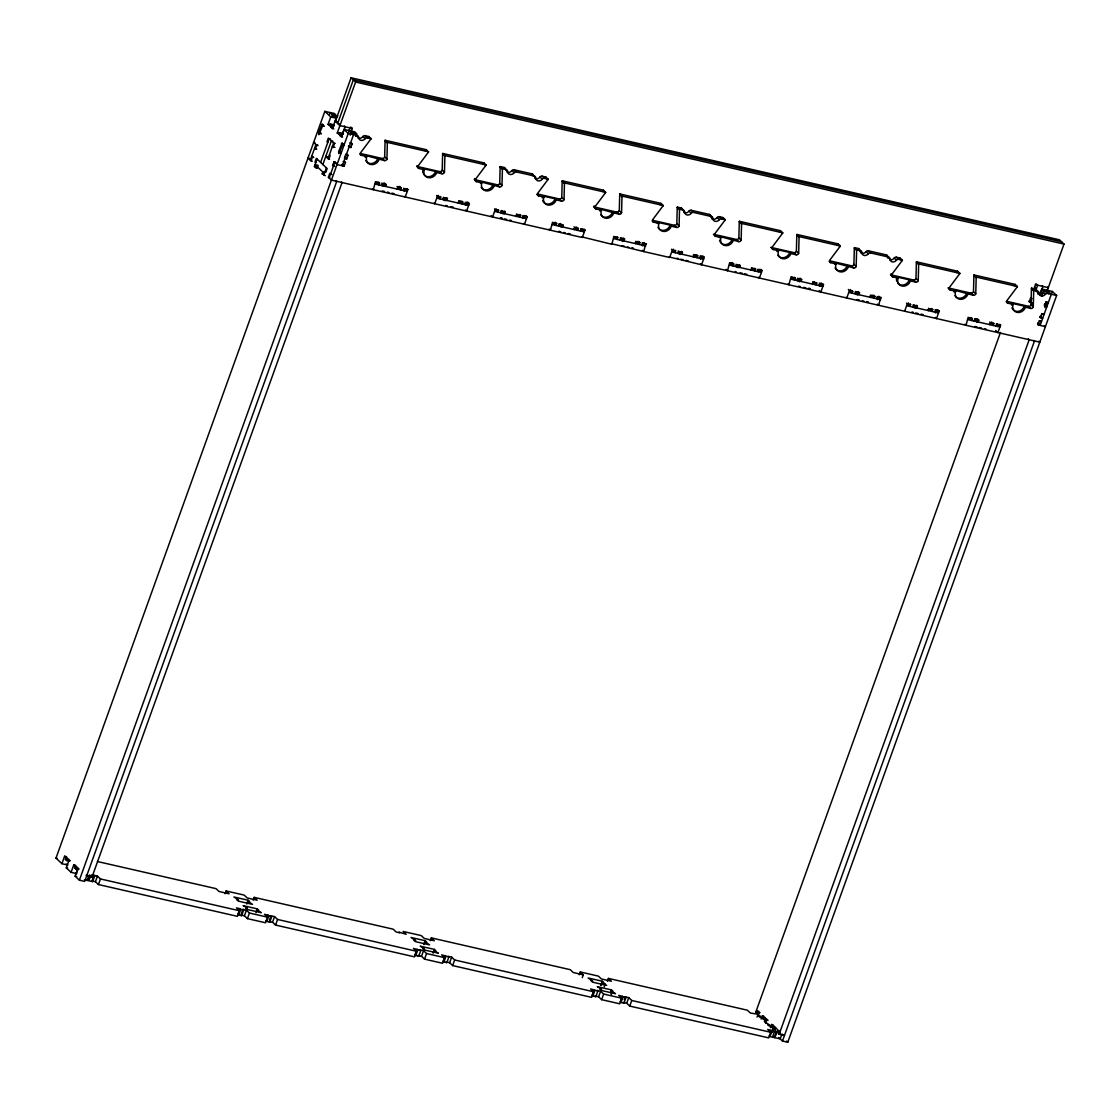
<?xml version="1.0" encoding="UTF-8"?>
<svg xmlns="http://www.w3.org/2000/svg" width="1120" height="1120" viewBox="0 0 1120 1120"><rect width="100%" height="100%" fill="white"/><g stroke="black" fill="none" stroke-linecap="round" stroke-linejoin="round"><path stroke-width="1.5" d="M365.232 157.332A7.14 6.146 -46.6 0 1 365.638 155.484L384.482 160.608A2.044 1.75 -46.6 0 0 386.932 159.138L384.664 156.996L385.084 140.84A2.044 1.764 -46.6 0 1 385.21 140.294L426.286 149.688L428.554 151.83A2.044 1.75 -46.6 0 1 428.288 152.334L417.886 166.222A2.044 1.75 -46.6 0 0 418.992 168.49L424.298 169.708A7.14 6.146 -46.6 0 0 428.148 177.66A7.14 6.146 -46.6 0 0 436.702 172.55L442.008 173.754A2.044 1.75 -46.6 0 0 444.458 172.298L444.878 156.128A2.044 1.764 -46.6 0 1 444.99 155.582L442.736 153.44A2.044 1.764 -46.6 0 0 442.61 154L442.19 170.156L444.458 172.298M386.932 159.138L387.352 142.982A2.044 1.764 -46.6 0 1 387.464 142.422L385.196 140.294M480.368 183.008A7.14 6.146 -46.6 0 1 480.704 181.804L499.534 186.914A2.044 1.75 -46.6 0 0 501.984 185.458L499.716 183.316L500.136 167.16A2.044 1.764 -46.6 0 1 500.262 166.6L504 167.454L506.254 169.596A2.044 1.75 -46.6 0 1 507.472 171.22A4.074 3.514 -46.6 0 0 514.164 172.746A2.044 1.75 -46.6 0 1 516.278 171.892L534.366 176.022A2.044 1.75 -46.6 0 1 535.598 177.66A4.074 3.514 -46.6 0 0 542.276 179.186A2.044 1.75 -46.6 0 1 544.39 178.318L548.128 179.172A2.044 1.75 -46.6 0 1 547.862 179.69L537.46 193.578A2.044 1.75 -46.6 0 0 538.566 195.846L543.872 197.064A7.14 6.146 -46.6 0 0 547.722 205.016A7.14 6.146 -46.6 0 0 556.276 199.892L561.582 201.11A2.044 1.75 -46.6 0 0 564.032 199.654L564.452 183.484A2.044 1.764 -46.6 0 1 564.564 182.938L562.31 180.796A2.044 1.764 -46.6 0 0 562.184 181.342L561.764 197.512L564.032 199.654M501.984 185.458L502.404 169.288A2.044 1.764 -46.6 0 1 502.516 168.742L500.262 166.6M599.858 211.008A7.14 6.146 -46.6 0 1 600.264 209.146L619.108 214.27A2.044 1.75 -46.6 0 0 621.558 212.814L619.29 210.672L619.71 194.502A2.044 1.764 -46.6 0 1 619.836 193.956L660.912 203.35L663.18 205.492A2.044 1.75 -46.6 0 1 662.914 206.01L652.512 219.898A2.044 1.75 -46.6 0 0 653.618 222.166L658.924 223.384A7.14 6.146 -46.6 0 0 662.774 231.336A7.14 6.146 -46.6 0 0 671.328 226.212L676.634 227.43A2.044 1.75 -46.6 0 0 679.084 225.974L679.504 209.804A2.044 1.764 -46.6 0 1 679.616 209.258L677.362 207.116A2.044 1.764 -46.6 0 0 677.236 207.662L676.816 223.832L679.084 225.974M621.558 212.814L621.978 196.644A2.044 1.764 -46.6 0 1 622.09 196.098L619.836 193.956M719.516 237.72A7.14 6.146 -46.6 0 1 719.838 236.502L738.682 241.626A2.044 1.75 -46.6 0 0 741.132 240.156L738.864 238.028L739.284 221.858A2.044 1.75 -46.6 0 1 739.41 221.312L780.486 230.706L782.754 232.848A2.044 1.75 -46.6 0 1 782.488 233.366L772.086 247.24A2.044 1.75 -46.6 0 0 773.192 249.508L778.498 250.726A7.14 6.146 -46.6 0 0 782.348 258.678A7.14 6.146 -46.6 0 0 790.902 253.568L796.208 254.786A2.044 1.75 -46.6 0 0 798.658 253.316L799.078 237.16A2.044 1.75 -46.6 0 1 799.19 236.6L796.936 234.472A2.044 1.75 -46.6 0 0 796.81 235.018L796.39 251.188L798.658 253.316M741.132 240.156L741.552 224A2.044 1.75 -46.6 0 1 741.664 223.44L739.41 221.312M834.568 264.04A7.14 6.146 -46.6 0 1 834.904 262.822L853.734 267.946A2.044 1.75 -46.6 0 0 856.184 266.476L853.916 264.348L854.336 248.178A2.044 1.75 -46.6 0 1 854.462 247.632L858.2 248.486L860.454 250.614A2.044 1.75 -46.6 0 1 861.686 252.238A4.074 3.514 -46.6 0 0 868.364 253.778A2.044 1.75 -46.6 0 1 870.478 252.91L888.566 257.054A2.044 1.75 -46.6 0 1 889.798 258.678A4.074 3.514 -46.6 0 0 896.476 260.204A2.044 1.75 -46.6 0 1 898.59 259.336L902.328 260.19A2.044 1.75 -46.6 0 1 902.062 260.708L891.66 274.596A2.044 1.75 -46.6 0 0 892.766 276.864L898.072 278.082A7.14 6.146 -46.6 0 0 901.922 286.034A7.14 6.146 -46.6 0 0 910.476 280.924L915.782 282.128A2.044 1.75 -46.6 0 0 918.232 280.672L918.652 264.502A2.044 1.75 -46.6 0 1 918.764 263.956L916.51 261.814A2.044 1.75 -46.6 0 0 916.384 262.374L915.964 278.53L918.232 280.672M856.184 266.476L856.604 250.32A2.044 1.75 -46.6 0 1 856.716 249.76L854.462 247.632M954.058 292.026A7.14 6.146 -46.6 0 1 954.478 290.178L973.308 295.288A2.044 1.75 -46.6 0 0 975.758 293.832L973.49 291.69L973.91 275.534A2.044 1.75 -46.6 0 1 974.036 274.974L1015.126 284.382L1017.38 286.51A2.044 1.75 -46.6 0 1 1017.114 287.028L1006.712 300.916A2.044 1.75 -46.6 0 0 1007.818 303.184L1013.124 304.402A7.14 6.146 -46.6 0 0 1016.974 312.354A7.14 6.146 -46.6 0 0 1025.528 307.23L1030.834 308.448A2.044 1.75 -46.6 0 0 1033.284 306.992L1033.704 290.822A2.044 1.75 -46.6 0 1 1033.816 290.276L1031.562 288.134A2.044 1.75 -46.6 0 0 1031.436 288.694L1031.016 304.85L1033.284 306.992M975.758 293.832L976.178 277.662A2.044 1.75 -46.6 0 1 976.29 277.116L974.036 274.974M633.388 248.192L632.534 248.178M868.364 301.91L866.754 301.77M870.38 296.31L869.624 296.352M322.742 125.594L322.196 123.9L318.654 132.776L318.864 134.666L322.742 125.594L324.044 126.014M342.734 144.48L342.174 142.786L338.632 151.662L338.856 153.538L342.734 144.48L344.022 144.9M1045.002 307.566L1045.534 303.632M1045.786 305.424L1047.116 305.718M67.886 865.06L61.908 863.688L56 858.102L324.842 111.356L333.886 113.414L336.14 115.556A2.044 1.75 -46.6 0 1 337.372 117.18L335.104 115.052A2.044 1.75 -46.6 0 0 333.886 113.414M310.296 160.16L315.896 144.606L317.66 145.012M312.382 161.182L311.052 160.888L312.396 157.15L311.654 156.436L312.97 156.744M316.638 149.366L315.322 149.058L316.666 145.32L313.628 142.464L314.972 142.786M329.462 114.52L330.148 112.56L336.07 118.16L332.458 128.562L333.788 128.87M61.908 863.688L64.596 856.226L66.584 856.674M330.904 126.14L328.062 124.404L330.75 116.942L324.842 111.356M331.436 117.376L332.402 114.688L337.708 115.906M317.24 168.28L314.398 166.544L317.086 159.082M68.81 861.28L65.436 859.516L66.108 857.64L64.596 856.226M329.574 125.832L330.246 123.97L334.222 124.88M315.91 167.972L316.582 166.096L317.912 166.404M66.808 860.818L67.48 858.956L68.81 859.25M332.458 128.562L330.96 127.148L331.632 125.272L330.246 123.97M76.72 873.642L71.078 872.34L66.304 867.846L68.992 860.37L67.48 858.956M320.6 162.4L329.112 138.754L330.666 139.104M1047.186 290.794L1064 244.076L1059.478 239.806L351.078 77.77L335.398 121.324L336.938 121.674M322.868 164.528L331.38 140.882L332.934 141.246M325.36 175.714L322.196 173.908L322.868 172.046L324.198 172.34M351.078 77.77L355.6 82.04L337.232 133.07L340.396 134.876M71.078 872.34L73.766 864.878L75.754 865.34M323.708 175.336L326.396 167.86M77.938 869.666L74.592 868.168L75.264 866.306L73.766 864.878M338.73 134.498L339.402 132.622L343.392 133.532M75.614 869.134L76.286 867.258L77.952 867.65M342.594 137.186L339.752 135.45L340.424 133.588L339.402 132.622M336.168 180.796L336.728 181.342L84.686 881.412L79.38 880.194L75.11 876.162L77.798 868.686L76.286 867.258M341.264 136.878L343.952 129.416L354.578 131.838L356.566 133.714L355.6 136.402M77.896 869.358L76.384 873.558L75.782 872.998M342.664 133.938L343.336 132.062M343.462 131.712L345.226 126.812L344.33 125.972M552.552 222.222L550.438 230.216L331.422 180.124L328.398 177.268L329.742 173.53L331.072 173.838M334.74 166.46L332.654 165.452L333.998 161.714L335.328 162.022M329.154 177.982L334.754 162.428L336.084 162.736M79.38 880.194L348.222 133.448L343.952 129.416M348.502 132.72L349.258 130.62M349.286 131.53L349.944 127.47M351.134 131.698L352.31 128.436L350.896 127.106M350.28 135.184L351.246 132.51L356.566 133.714M344.666 156.184L346.682 159.026L348.026 155.288L346.612 153.958M353.822 133.938L354.578 131.838M88.746 875.812L87.234 880.012L89.012 880.418L90.524 876.218M333.998 161.714L337.022 164.556L344.106 166.18L345.45 162.456L344.736 161.784M348.418 146.51L350.826 147.518L352.17 143.78L351.176 142.842M89.754 874.888L87.738 880.488L86.926 879.718M91.644 875.266L92.022 877.03L342.048 182.546L341.474 182.014M92.386 879.494L93.898 875.294L97.44 876.106L100.464 878.948L239.428 910.742L237.412 916.342L98.448 884.548L95.424 881.706L91.882 880.894L92.638 881.608L94.654 876.008L93.898 875.294M95.424 881.706L97.44 876.106M98.448 884.548L100.464 878.948M375.452 181.706L373.338 189.714L372.344 188.776M378.434 181.986L379.568 183.05L378.896 184.912L376.922 181.958M381.808 183.064L382.522 183.722L381.85 185.598L381.276 185.052M382.62 185.668L383.544 183.092M383.88 186.382L384.244 185.332L385.728 185.668M384.496 183.064L386.064 184.534L385.392 186.396L382.242 184.282L384.594 184.604M397.012 186.438L397.866 187.236L397.194 189.098L396.55 188.496M400.848 187.516L400.736 189.91L398.468 187.782L398.93 186.494M403.788 188.188L403.69 190.582L403.116 190.05M404.334 191.016L405.174 188.678M407.05 188.734L407.904 189.532L405.216 196.994L404.642 196.462M436.562 195.482L437.416 196.28L434.728 203.756L434.168 203.21M440.398 196.56L440.286 198.954L438.018 196.826L438.522 195.426M443.352 197.232L443.24 199.64L442.68 199.108M444.01 199.71L444.724 197.722M445.984 198.646C440.804 197.526 446.768 199.024 445.144 200.774L445.648 199.374L447.118 199.71M446.46 197.638L447.454 198.576L446.782 200.452L445.648 199.374M458.696 200.746L458.584 203.14L457.954 202.552M461.664 201.026L462.798 202.09L462.126 203.952L460.166 200.998M465.598 205.408L466.774 202.132M467.74 202.104L469.294 203.574L466.606 211.036L465.472 209.972M225.064 893.746L226.072 890.946L244.16 895.09L247.184 897.932L257.194 900.228L254.184 897.372L253.176 900.172M239.428 910.742L236.418 907.886L239.96 908.698L237.944 914.298L238.686 915.012L241.626 915.684L243.642 910.084L242.886 909.37L241.374 913.57M238.686 915.012L240.702 909.412L239.96 908.698M494.564 208.852L495.264 209.51L492.576 216.986L491.162 215.642M498.246 209.79L498.134 212.198L495.88 210.056L496.3 208.894M247.1 903.014L248.108 900.214L233.94 896.98L238.602 900.116L236.824 899.71L238.336 901.138L252.504 904.372L247.842 901.236L246.834 904.036M246.428 910.182L249.452 913.038L267.54 917.168L264.53 914.326L268.072 915.138L265.524 922.768L247.436 918.638L244.412 915.782L246.428 910.182L242.886 909.37M501.2 210.462L501.088 212.87L500.528 212.338M247.436 918.638L249.452 913.038M501.872 212.94L502.544 211.078M501.606 217.868L500.388 217.84M502.992 214.004L503.496 212.604L504.98 212.954M504.602 211.148L504.63 213.682L501.494 211.554L504.588 212.044M256.004 912.702L257.278 908.88L243.11 905.632L246.386 907.466L247.394 908.432L245.63 908.026L247.142 909.44L261.31 912.688L258.02 910.854L257.012 909.902L258.776 910.294L257.278 908.88M516.544 213.976L516.446 216.384L515.732 215.712M519.806 214.522L520.66 215.32L519.988 217.196L517.93 214.466M269.486 920.01L270.998 915.81L271.754 916.51L269.738 922.124L266.812 921.452L268.828 915.852L268.072 915.138M523.04 215.46L522.928 217.868L522.368 217.336M523.586 218.288L524.552 215.6M417.06 949.214L415.044 954.814L415.786 955.528L418.726 956.2L420.742 950.6L413.518 948.402L416.528 951.258L414.512 956.858L275.548 925.064L272.524 922.208L274.54 916.608L270.998 915.81M525.882 215.6L527.142 216.804L524.454 224.28L523.614 223.468M275.548 925.064L277.564 919.464L274.54 916.608M555.394 222.362L556.668 223.566L555.996 225.428L553.728 223.286L554.064 222.362M559.048 223.706L558.95 226.1L558.376 225.568M559.72 226.17L560.686 223.496M560.98 226.898L561.344 225.834L562.828 226.17M562.59 224.518L562.492 226.912L559.356 224.756L561.694 225.106M573.972 226.814L574.966 227.752L574.294 229.614L573.65 229.012M577.794 227.892L577.836 230.426L575.568 228.284L576.114 226.772M580.888 228.704L580.79 231.098L580.216 230.566M581.56 231.168L582.316 229.068M583.87 228.97L585.004 230.048L582.316 237.51L550.424 230.216M613.956 236.264L611.828 244.258L581.602 236.838M617.358 236.936L617.386 239.47L615.286 236.866M620.452 237.748L620.34 240.142L619.78 239.61M621.11 240.212L621.908 238M622.244 241.29L622.748 239.876L624.218 240.226M623.42 238.014L624.554 239.092L623.882 240.954L620.746 238.91L623.084 239.148M635.796 241.262L635.684 243.656L635.054 243.054M638.624 241.402L639.898 242.606L639.226 244.468L636.972 242.326L637.308 241.402M642.292 242.746L642.18 245.14L641.62 244.608M642.698 245.91L643.93 242.536M645.834 243.558L643.706 251.552L611.128 243.6M415.786 955.528L417.802 949.928M671.524 249.228L672.364 250.026L669.676 257.488L643.706 251.552L642.432 250.348M675.346 250.306L675.234 252.7L672.98 250.572L673.484 249.172M424.2 943.53L425.208 940.73L411.04 937.482L415.702 940.618L413.938 940.212L415.436 941.64L429.604 944.888L424.942 941.752L423.934 944.552M445.172 955.64L443.156 961.24L443.912 961.954L446.838 962.626L448.854 957.026L441.63 954.828L444.64 957.684L442.624 963.284L424.536 959.14L421.512 956.298L423.528 950.698L419.986 949.886L420.742 950.6M430.276 940.688L431.284 937.888L570.248 969.682L573.272 972.524L583.282 974.82L582.274 977.62M678.3 250.978L678.188 253.386L677.628 252.84M424.536 959.14L426.552 953.54L423.528 950.698M678.846 253.806L679.686 251.468M680.092 254.52L680.596 253.12L682.066 253.456M681.422 251.384L682.402 252.322L681.73 254.184L678.594 252.07L681.674 252.56M433.104 953.204L434.378 949.382L420.21 946.148L423.486 947.982L424.494 948.934L422.73 948.528L424.242 949.956L438.41 953.19L435.12 951.37L434.112 950.404L435.876 950.81L434.378 949.382M693.644 254.492L693.546 256.886L692.902 256.284M696.626 254.758L697.76 255.836L697.088 257.698L695.114 254.744M443.912 961.954L445.928 956.354M700.14 255.976L700.028 258.37L699.468 257.838M700.56 259.154L701.736 255.878M594.16 989.716L592.144 995.33L592.886 996.03L595.826 996.702L597.842 991.102L590.618 988.918L593.628 991.76L591.612 997.36L452.648 965.58L449.624 962.724L451.64 957.124L448.098 956.312L448.854 957.026M702.828 255.99L704.242 257.32L701.554 264.782L669.116 256.956M452.648 965.58L454.664 959.98L451.64 957.124M729.652 262.724L727.538 270.732L701.554 264.782L700.434 263.718M732.214 262.598L733.768 264.068L733.096 265.944L730.828 263.802L731.248 262.64M736.148 264.208L736.05 266.616L735.336 265.944M736.694 267.036L737.45 264.936M737.954 267.75L738.444 266.35L739.928 266.686M739.55 264.894L739.592 267.428L736.442 265.3L738.794 265.622M751.506 267.722L751.394 270.13L750.75 269.528M754.754 268.268L755.608 269.066L754.936 270.928L752.878 268.212M757.988 269.206L757.89 271.614L757.316 271.068M758.66 271.684L759.5 269.346M906.612 303.1L907.326 303.772L904.638 311.234L759.416 278.026L762.104 270.55L760.83 269.346M791.056 276.766L788.928 284.774L788.074 283.976M794.164 277.186L795.158 278.11L794.486 279.986L792.484 277.144M797.552 278.25L797.44 280.658L796.88 280.126M798.21 280.728L799.092 278.278M799.344 281.792L799.848 280.392L801.318 280.728M800.24 278.264L801.654 279.594L800.982 281.47L797.832 279.384L800.184 279.664M808.164 288.358L809.76 288.344M812.756 281.638L812.784 284.172L812.154 283.57M816.438 282.576L816.326 284.984L814.072 282.842L814.492 281.68M819.252 283.122L819.952 283.78L819.28 285.656L818.72 285.124M819.938 286.076L821.114 282.814M822.794 283.934L823.494 284.592L820.806 292.068L819.252 290.598M579.264 974.764L580.272 971.964L598.36 976.108L601.384 978.95L611.394 981.246L608.384 978.404L607.376 981.204M592.886 996.03L594.902 990.43M848.344 289.464L849.464 290.542L846.776 298.004L846.076 297.332M852.306 290.682L852.334 293.216L850.08 291.074L850.626 289.562M600.796 985.432L602.308 981.232L588.14 977.998L592.802 981.134L591.038 980.728L592.536 982.156L606.704 985.39L602.042 982.254L601.034 985.054M622.272 996.156L620.256 1001.756L621.012 1002.47L623.938 1003.142L625.954 997.542L618.73 995.344L621.74 998.2L619.724 1003.8L601.636 999.656L598.612 996.8L600.628 991.2L597.086 990.388L597.842 991.102M604.198 986.776L605.206 983.976M855.4 291.494L855.288 293.888L854.728 293.356M601.636 999.656L603.652 994.056L600.628 991.2M856.072 293.958L856.87 291.746M857.192 295.036L857.696 293.636L859.18 293.972M858.382 291.76L859.502 292.838L858.83 294.7L855.708 292.656L858.788 293.062M610.47 992.698L611.478 989.898L597.31 986.65L600.586 988.484L601.594 989.45L599.83 989.044L601.342 990.472L615.51 993.706L612.22 991.872L611.212 990.92L612.976 991.326L611.478 989.898M611.212 994.672L612.22 991.872M870.744 294.994L870.646 297.402L869.652 296.464M873.586 295.148L874.86 296.338L874.188 298.214L871.92 296.072L872.256 295.134M621.012 1002.47L623.028 996.87M624.19 999.628L625.198 996.828L628.74 997.64L631.764 1000.482L770.728 1032.276L767.718 1029.42L776.902 1032.066L773.122 1029.756L772.114 1032.556M877.24 296.478L877.128 298.886L876.428 298.214M877.66 299.656L878.878 296.282M771.26 1030.232L768.712 1037.876L629.748 1006.082L626.724 1003.24L628.74 997.64M880.782 297.29L878.654 305.298L877.394 304.094M629.748 1006.082L631.764 1000.482M910.294 304.052L910.196 306.446L907.928 304.304L908.432 302.904M913.248 304.724L913.15 307.118L912.576 306.586M913.794 307.552L914.634 305.214M915.054 308.266L915.544 306.866L917.028 307.202M916.51 305.27L917.364 306.068L916.692 307.93L915.558 306.866M928.606 308.238L928.494 310.632L927.864 310.03M931.574 308.504L932.708 309.582L932.036 311.444L930.02 308.602M935.508 312.886L936.684 309.624M1038.828 341.222L1039.822 342.16L936.516 318.528L939.204 311.066L937.79 309.722M968.156 317.282L966.028 325.276L964.894 324.212M971.124 317.562L972.258 318.626L971.586 320.488L969.626 317.534M974.652 318.766L974.54 321.16L973.826 320.502M975.31 321.244L976.234 318.668M976.57 321.958L976.948 320.908L978.418 321.244M977.2 318.64L978.754 320.11L978.082 321.972L974.946 319.928L977.284 320.166M989.716 322.014L990.556 322.812L989.884 324.674L989.254 324.072M993.538 323.092L993.426 325.486L991.172 323.344L991.676 321.944M996.492 323.764L996.38 326.158L995.82 325.626M997.038 326.592L997.878 324.254M999.754 324.31L1000.594 325.108L997.906 332.57L995.638 330.428M758.87 1013.362L755.79 1012.116L1000.482 332.458M756.546 1012.83L757.218 1010.968L758.884 1011.346M757.05 1017.058L758.73 1012.382L757.218 1010.968M761.194 1019.102L762.37 1015.826L763.7 1016.134M766.584 1020.88L763.21 1019.116L763.882 1017.254L762.37 1015.826M764.596 1020.432L765.268 1018.556L766.584 1018.864M765.59 1023.26L766.766 1019.984L765.268 1018.556M1031.968 302.764L1029.644 302.232L1030.428 297.962M1034.362 287.07L1036.35 288.946L1034.572 288.54L1035.356 284.27M770.364 1027.754L771.54 1024.492L773.192 1024.87M1035.678 290.808L1037.694 285.208L1036.196 283.808M1031.506 305.214L1032.094 303.576M775.712 1029.266L772.366 1027.782L773.038 1025.92L771.54 1024.492M781.886 1034.208L780.206 1038.884L769.986 1036.546L772.016 1030.946M773.388 1028.734L774.06 1026.872L775.726 1027.25M1037.904 294.014L1037.694 292.712M774.27 1031.912L775.572 1028.3L774.06 1026.872M1039.626 294.854L1041.726 289.016L1052.352 291.452L1056.622 295.484L787.78 1042.23L782.46 1041.026L778.862 1037.61M774.634 1031.184L772.618 1036.784L774.382 1037.19L776.398 1031.59M1040.438 293.538L1040.984 292.026M1041.11 291.676L1043 286.426L1042.412 285.866M778.904 1030.498L777.574 1030.204L774.886 1037.666L773.696 1036.546M1041.782 296.268L1043.714 290.906L1041.726 289.016M782.068 1034.32L784.476 1035.412L779.17 1034.208L778.414 1033.494L779.086 1031.618L777.574 1030.204M779.17 1034.208L1029.196 339.724L1028.244 338.828M1046.528 291.634L1047.032 290.234L1051.316 294.28L1040.116 325.388L1037.652 323.078M1039.878 317.59L1040.34 316.302M1044.428 304.962L1044.792 304.038M1048.46 293.776L1049.048 292.138L1043.714 290.906M1044.428 325.668L1045.422 326.606L1038.338 324.982L1039.122 320.712M1040.704 316.358L1042.692 318.234L1040.914 317.828L1041.698 313.558M1047.032 305.956L1045.702 305.648L1046.836 306.726L1045.058 306.32L1046.402 302.582L1045.562 301.784M782.46 1041.026L1034.502 340.942L1033.942 340.41M1051.47 293.902L1052.352 291.452M321.58 124.642L323.232 125.02M341.558 143.528L343.224 143.906M367.85 137.914L368.494 137.046A2.044 1.75 -46.6 0 0 368.76 136.528L365.022 135.674A2.044 1.75 -46.6 0 0 362.908 136.528A4.074 3.514 -46.6 0 1 357.924 137.984M379.176 159.39A7.14 6.146 -46.6 0 1 370.622 164.5A7.14 6.146 -46.6 0 1 366.772 156.548L361.466 155.33A2.044 1.75 -46.6 0 1 360.36 153.062L370.762 139.188A2.044 1.75 -46.6 0 0 371.028 138.67L368.76 136.528M425.376 151.074L426.02 150.206A2.044 1.75 -46.6 0 0 426.286 149.688M482.902 164.234L483.546 163.366A2.044 1.75 -46.6 0 0 483.812 162.848L442.736 153.44M494.228 185.71A7.14 6.146 -46.6 0 1 485.674 190.82A7.14 6.146 -46.6 0 1 481.824 182.868L476.518 181.65A2.044 1.75 -46.6 0 1 475.412 179.382L485.814 165.494A2.044 1.75 -46.6 0 0 486.08 164.976L483.812 162.848M544.95 178.416L545.594 177.548A2.044 1.75 -46.6 0 0 545.86 177.03L542.122 176.176A2.044 1.75 -46.6 0 0 540.008 177.044A4.074 3.514 -46.6 0 1 534.786 178.36M602.476 191.576L603.12 190.708A2.044 1.75 -46.6 0 0 603.386 190.19L562.31 180.796M613.802 213.052A7.14 6.146 -46.6 0 1 605.248 218.176A7.14 6.146 -46.6 0 1 601.398 210.224L596.092 209.006A2.044 1.75 -46.6 0 1 594.986 206.738L605.388 192.85A2.044 1.75 -46.6 0 0 605.654 192.332L603.386 190.19M660.002 204.736L660.646 203.868A2.044 1.75 -46.6 0 0 660.912 203.35M722.05 218.932L722.694 218.064A2.044 1.75 -46.6 0 0 722.96 217.546L719.222 216.692A2.044 1.75 -46.6 0 0 717.108 217.56A4.074 3.514 -46.6 0 1 711.662 218.722M733.376 240.408A7.14 6.146 -46.6 0 1 724.822 245.518A7.14 6.146 -46.6 0 1 720.972 237.566L715.666 236.362A2.044 1.75 -46.6 0 1 714.56 234.08L724.962 220.206A2.044 1.75 -46.6 0 0 725.228 219.688L722.96 217.546M779.576 232.092L780.22 231.224A2.044 1.75 -46.6 0 0 780.486 230.706M837.102 245.252L837.746 244.384A2.044 1.75 -46.6 0 0 838.026 243.866L796.936 234.472M848.428 266.728A7.14 6.146 -46.6 0 1 839.874 271.838A7.14 6.146 -46.6 0 1 836.024 263.886L830.718 262.668A2.044 1.75 -46.6 0 1 829.612 260.4L840.014 246.526A2.044 1.75 -46.6 0 0 840.28 246.008L838.026 243.866M899.15 259.448L899.794 258.58A2.044 1.75 -46.6 0 0 900.06 258.062L896.322 257.208A2.044 1.75 -46.6 0 0 894.208 258.062A4.074 3.514 -46.6 0 1 889.714 259.728M956.676 272.608L957.32 271.74A2.044 1.75 -46.6 0 0 957.586 271.222L916.51 261.814M968.002 294.07A7.14 6.146 -46.6 0 1 959.448 299.194A7.14 6.146 -46.6 0 1 955.598 291.242L950.292 290.024A2.044 1.75 -46.6 0 1 949.186 287.756L959.588 273.868A2.044 1.75 -46.6 0 0 959.854 273.35L957.586 271.222M1014.202 285.754L1014.86 284.886A2.044 1.75 -46.6 0 0 1015.126 284.382M1042.454 314.188L1041.74 314.174M810.348 288.764L809.634 288.694M355.6 82.04L1064 244.076M330.75 116.942L336.392 118.23M336.476 121.408L335.146 121.1L339.92 125.594L352.31 128.436M339.206 123.816L337.652 123.466L353.332 79.898L1061.592 241.808M1035.916 284.802L1048.32 287.644L1047.718 287.084M328.062 124.404L331.058 125.09M331.632 125.272L334.376 125.86M323.148 125.244L321.482 124.866L323.946 126.238M330.96 127.148L333.284 127.666M506.912 172.074A4.074 3.514 -46.6 0 0 511.896 170.618A2.044 1.75 -46.6 0 1 514.01 169.75L532.112 173.894L534.366 176.022M677.362 207.116L681.1 207.97L683.354 210.112A2.044 1.75 -46.6 0 1 684.572 211.736A4.074 3.514 -46.6 0 0 691.264 213.262A2.044 1.75 -46.6 0 1 693.378 212.394L711.466 216.538A2.044 1.75 -46.6 0 1 712.698 218.162A4.074 3.514 -46.6 0 0 719.376 219.688A2.044 1.75 -46.6 0 1 721.49 218.834L725.228 219.688M683.774 212.436A4.074 3.514 -46.6 0 0 688.996 211.12A2.044 1.75 -46.6 0 1 691.11 210.266L709.212 214.396L711.466 216.538M860.65 252.798A4.074 3.514 -46.6 0 0 866.096 251.636A2.044 1.75 -46.6 0 1 868.21 250.768L886.312 254.912L888.566 257.054M1031.562 288.134L1035.3 288.988L1037.554 291.13A2.044 1.75 -46.6 0 1 1038.786 292.754A4.074 3.514 -46.6 0 0 1045.464 294.28A2.044 1.75 -46.6 0 1 1047.578 293.426L1056.622 295.484M348.222 133.448L357.266 135.52A2.044 1.75 -46.6 0 1 358.498 137.144A4.074 3.514 -46.6 0 0 365.176 138.67A2.044 1.75 -46.6 0 1 367.29 137.816L371.028 138.67M387.464 142.422L428.554 151.83M444.99 155.582L486.08 164.976M502.516 168.742L506.254 169.596M564.564 182.938L605.654 192.332M622.09 196.098L663.18 205.492M679.616 209.258L683.354 210.112M741.664 223.44L782.754 232.848M799.19 236.6L840.28 246.008M856.716 249.76L860.454 250.614M918.764 263.956L959.854 273.35M976.29 277.116L1017.38 286.51M1033.816 290.276L1037.554 291.13M1037.512 292.306L1041.166 293.146M340.424 133.588L343.42 134.274M1038.198 293.202L1041.194 293.874M337.232 133.07L340.55 133.826M340.732 134.946L342.062 135.254M339.752 135.45L342.076 135.982M321.02 133.182L318.682 132.65L321.16 134.022M1030.988 298.494L1032.094 298.746M352.17 143.78L349.832 142.842M1046.402 302.582L1048.18 302.988L1046.906 301.784M1029.714 300.622L1031.254 300.972M1044.652 304.346L1046.64 304.808M343.252 144.158L341.474 143.752L343.938 145.124M1044.568 304.584L1046.78 305.088M335.188 143.374L333.648 143.024L328.048 158.578L329.588 158.942M334.95 147.364L332.304 146.762L333.06 147.476L334.404 143.738L328.37 138.04L327.026 141.764L327.768 142.478M360.64 153.524L382.228 158.466L384.482 160.608M416.724 166.362L439.754 171.626L442.008 173.754M499.534 186.914L497.28 184.786L474.25 179.522L476.518 181.65M537.74 194.04L559.328 198.968L561.582 201.11M593.824 206.864L616.854 212.128L619.108 214.27M652.792 220.36L674.38 225.288L676.634 227.43M713.398 234.22L736.428 239.484L738.682 241.626M770.924 247.38L793.954 252.644L796.208 254.786M829.892 260.862L851.48 265.804L853.734 267.946M890.498 274.722L913.528 280L915.782 282.128M973.308 295.288L971.054 293.16L948.024 287.882L950.292 290.024M1006.992 301.378L1028.58 306.32L1030.834 308.448M423.08 173.082A7.14 6.146 -46.6 0 1 423.164 168.644L435.568 171.472L436.702 172.55M542.332 197.848A7.14 6.146 -46.6 0 1 542.738 195.986L555.142 198.828L556.276 199.892M657.468 223.524A7.14 6.146 -46.6 0 1 657.804 222.306L670.194 225.148L671.328 226.212M776.958 251.51A7.14 6.146 -46.6 0 1 777.378 249.662L789.768 252.504L790.902 253.568M896.84 281.442A7.14 6.146 -46.6 0 1 896.938 277.018L909.342 279.846L910.476 280.924M1011.598 305.186A7.14 6.146 -46.6 0 1 1012.004 303.324L1024.394 306.166L1025.528 307.23M316.666 145.32L317.982 145.628M340.9 152.04L338.674 151.536L341.138 152.908M348.026 155.288L345.548 154.224M1042.258 314.09L1044.036 314.496L1043.392 313.894M316.554 148.806L314.566 148.344L315.322 149.058M346.682 159.026L344.344 158.088M327.334 156.8L325.78 156.45L328.79 159.292L330.134 155.554L329.392 154.854M345.45 162.456L343.112 161.504M1039.682 321.244L1041.46 321.65L1040.606 320.852M312.396 157.15L313.726 157.458M1037.848 323.246L1040.06 323.764M309.372 158.34L308.042 158.032L311.052 160.888M332.654 165.452L334.32 165.83M318.178 165.382L315.07 164.682L324.38 173.46M314.398 166.544L317.394 167.23M465.598 202.58L467.964 203.126M645.064 243.642L642.698 243.096L645.722 245.952L613.844 238.658M880.026 297.388L877.66 296.842L880.67 299.698L848.792 292.404M376.026 182.238L379.568 183.05M382.522 183.722L386.064 184.534M397.866 187.236L401.408 188.048M404.362 188.72L407.904 189.532M437.416 196.28L440.958 197.092M443.912 197.764L447.454 198.576M459.256 201.278L462.798 202.09M469.294 203.574L465.752 202.762L465.08 204.638L464.226 203.826M495.264 209.51L498.806 210.322M501.76 211.008L505.302 211.806M517.118 214.508L520.66 215.32M523.6 215.992L527.142 216.804M553.126 222.754L556.668 223.566M559.622 224.238L563.164 225.05M574.966 227.752L578.508 228.55M581.462 229.236L585.004 230.048M614.516 236.796L618.058 237.608M621.012 238.28L624.554 239.092M636.356 241.794L639.898 242.606M642.852 243.278L646.394 244.09M672.364 250.026L675.906 250.838M678.86 251.51L682.402 252.322M694.218 255.024L697.76 255.836M700.7 256.508L704.242 257.32M730.226 263.256L733.768 264.068M736.722 264.74L740.264 265.552M752.066 268.254L755.608 269.066M758.562 269.738L762.104 270.55M791.616 277.298L795.158 278.11M798.112 278.796L801.654 279.594M813.456 282.296L816.998 283.108M819.952 283.78L823.494 284.592M849.464 290.542L853.006 291.354M855.96 292.026L859.502 292.838M871.318 295.54L874.86 296.338M877.8 297.024L881.342 297.836M907.326 303.772L910.868 304.584M913.822 305.256L917.364 306.068M929.166 308.77L932.708 309.582M939.204 311.066L935.662 310.254L934.99 312.116L934.416 311.584M968.716 317.814L972.258 318.626M975.212 319.298L978.754 320.11M990.556 322.812L994.098 323.624M997.052 324.296L1000.594 325.108M376.628 182.784L379.022 183.33M398.468 187.782L400.316 188.202M438.018 196.826L439.684 197.204M459.872 201.824L462.084 202.328M495.88 210.056L497.91 210.518M517.72 215.054L519.19 215.39M553.728 223.286L556.122 223.832M575.568 228.284L577.416 228.704M615.118 237.328L616.602 237.664M636.972 242.326L639.002 242.788M672.98 250.572L674.828 250.992M694.82 255.556L697.214 256.116M730.828 263.802L733.04 264.306M752.668 268.8L754.334 269.178M792.232 277.844L793.702 278.18M814.072 282.842L815.906 283.262M850.08 291.074L851.732 291.452M871.92 296.072L874.132 296.576M907.928 304.304L909.412 304.654M915.894 306.124L913.57 305.774L915.544 306.866M929.768 309.302L932.358 309.904M969.332 318.36L971.544 318.864M991.172 323.344L992.824 323.736M375.34 184.1L407.218 191.394L404.208 188.538M436.744 198.142L468.622 205.436L465.192 202.23M494.592 211.386L526.47 218.68L523.46 215.824M552.44 224.616L584.318 231.91L581.308 229.054M671.692 251.888L703.57 259.182L700.56 256.326M729.54 265.118L761.418 272.412L758.408 269.57M790.944 279.16L822.822 286.454L819.798 283.612M906.64 305.634L938.518 312.928L935.088 309.722M968.044 319.676L999.922 326.97L996.898 324.114M331.828 174.552L329.742 173.53M322.196 173.908L324.184 174.356M328.398 177.268L329.728 177.576M382.228 190.932L384.454 191.436M387.394 192.108L388.878 192.458M391.832 193.13L394.044 193.634M445.844 205.478L447.328 205.828M451.01 206.654L453.222 207.172M502.222 218.386L501.06 217.812M504.434 218.89L506.646 219.394M509.6 220.066L511.084 220.402M558.81 231.294L560.812 231.784M563.766 232.456L565.236 232.792M568.19 233.464L570.402 233.982M622.202 245.826L624.428 246.33M627.368 247.002L628.852 247.338M631.792 248.01L632.394 248.052M680.792 259.224L683.004 259.728M685.958 260.4L688.184 260.918M740.124 272.79L742.336 273.308M744.548 273.812L746.774 274.316M798.56 286.16L800.044 286.51M803.726 287.35L805.952 287.854M857.164 299.572L859.376 300.076M862.33 300.748L863.8 301.084M915.754 312.97L917.966 313.474M920.92 314.146L923.132 314.664M977.144 327.012L974.806 326.48M979.356 327.516L981.582 328.034M984.522 328.692L986.006 329.042M759.402 278.012L727.524 270.718L726.124 269.388M904.624 311.234L936.502 318.528M758.73 1012.382L760.06 1012.69M97.426 861.518L216.048 888.65L219.072 891.506L229.082 893.802L226.072 890.946M254.184 897.372L393.148 929.166L396.172 932.022L399.714 932.82L398.958 932.106L406.182 934.304L403.172 931.462L421.26 935.592L424.284 938.448L434.294 940.744L431.284 937.888M608.384 978.404L747.348 1010.184L750.372 1013.04L758.058 1014.258L760.186 1016.274L758.422 1015.868L759.934 1017.296L764.358 1018.304M755.79 1012.116L757.778 1012.578M66.108 857.64L67.438 857.948M763.882 1017.254L765.212 1017.562M65.436 859.516L67.76 860.048M68.992 860.37L70.322 860.678M247.842 901.236L249.62 901.642L248.108 900.214M424.942 941.752L426.72 942.158L425.208 940.73M602.042 982.254L603.82 982.66L602.308 981.232M763.21 1019.116L764.54 1019.424M766.766 1019.984L768.096 1020.292M56 858.102L57.33 858.41M766.094 1021.86L764.33 1021.454L769.356 1024.926L767.578 1024.52L769.09 1025.948L773.514 1026.97M75.264 866.306L76.594 866.6M773.038 1025.92L774.368 1026.214M74.592 868.168L79.128 868.994M772.366 1027.782L774.368 1028.23M775.572 1028.3L776.902 1028.608M66.304 867.846L67.634 868.154M773.122 1029.756L774.9 1030.162M779.086 1031.618L780.416 1031.926M91.392 875.266L94.654 876.008M240.702 909.412L243.642 910.084M268.828 915.852L271.754 916.51M86.618 875.252L90.272 876.078M778.414 1033.494L780.08 1033.872M92.022 877.03L86.1 875.224M277.564 919.464L416.528 951.258M426.552 953.54L444.64 957.684M454.664 959.98L593.628 991.76M603.652 994.056L621.74 998.2M75.11 876.162L76.762 876.54M244.412 915.782L240.87 914.97L241.626 915.684M272.524 922.208L268.982 921.41L269.738 922.124M421.512 956.298L417.97 955.486L418.726 956.2M449.624 962.724L446.082 961.912L446.838 962.626M598.612 996.8L595.07 995.988L595.826 996.702M626.724 1003.24L623.182 1002.428L623.938 1003.142M84.42 879.732L92.638 881.608M913.276 312.396L912.044 311.906M678.048 258.566L677.096 258.16M735.322 271.572L736.092 271.614M1047.578 293.426L1045.31 291.284A2.044 1.75 -46.6 0 0 1043.196 292.138A4.074 3.514 -46.6 0 1 1037.75 293.314M1043.196 292.138L1045.464 294.28M1035.3 288.988A2.044 1.75 -46.6 0 1 1036.518 290.612L1038.786 292.754M1031.436 288.694L1033.704 290.822M1044.358 305.648L1045.058 306.32M1014.86 284.886L1017.114 287.028M1029.434 300.762L1032.08 303.254M1028.664 301.294L1029.644 302.232M1039.92 316.89L1040.914 317.828M1037.638 324.31L1038.338 324.982M1012.004 303.324L1013.124 304.402M1006.264 301.714L1007.818 303.184M973.91 275.534L976.178 277.662M957.32 271.74L959.588 273.868M954.478 290.178L955.598 291.242M916.384 262.374L918.652 264.502M900.06 258.062L902.328 260.19M899.794 258.58L902.062 260.708M896.322 257.208L898.59 259.336M894.208 258.062L896.476 260.204M886.312 254.912A2.044 1.75 -46.6 0 1 887.53 256.536L889.798 258.678M896.938 277.018L898.072 278.082M868.21 250.768L870.478 252.91M890.96 273.924L891.66 274.596M866.096 251.636L868.364 253.778M890.918 275.128L892.766 276.864M935.382 317.464L936.516 318.528M858.2 248.486A2.044 1.75 -46.6 0 1 859.418 250.11L861.686 252.238M854.336 248.178L856.604 250.32M837.746 244.384L840.014 246.526M834.904 262.822L836.024 263.886M829.304 261.338L830.718 262.668M796.81 235.018L799.078 237.16M780.22 231.224L782.488 233.366M777.378 249.662L778.498 250.726M771.064 247.506L773.192 249.508M739.284 221.858L741.552 224M722.694 218.064L724.962 220.206M719.222 216.692L721.49 218.834M717.108 217.56L719.376 219.688M709.212 214.396A2.044 1.75 -46.6 0 1 710.43 216.034L711.144 216.692M711.704 217.224L712.698 218.162M719.838 236.502L720.972 237.566M691.11 210.266L693.378 212.394M688.996 211.12L691.264 213.262M713.958 234.752L715.666 236.362M758.562 277.214L759.416 278.026M684.572 211.736L682.318 209.594A2.044 1.75 -46.6 0 0 681.1 207.97M677.236 207.662L679.504 209.804M660.646 203.868L662.914 206.01M657.804 222.306L658.924 223.384M652.344 220.962L653.618 222.166M619.71 194.502L621.978 196.644M603.12 190.708L605.388 192.85M600.264 209.146L601.398 210.224M594.146 205.926L594.986 206.738M594.104 207.13L596.092 209.006M562.184 181.342L564.452 183.484M545.86 177.03L548.128 179.172M545.594 177.548L547.862 179.69M542.122 176.176L544.39 178.318M540.008 177.044L542.276 179.186M532.112 173.894A2.044 1.75 -46.6 0 1 533.33 175.518L534.324 176.456M534.744 176.848L535.598 177.66M542.738 195.986L543.872 197.064M514.01 169.75L516.278 171.892M511.896 170.618L514.164 172.746M537.012 194.376L538.566 195.846M504 167.454A2.044 1.75 -46.6 0 1 505.218 169.092L507.472 171.22M500.136 167.16L502.404 169.288M483.546 163.366L485.814 165.494M549.164 229.012L550.438 230.216M480.704 181.804L481.824 182.868M474.572 178.584L475.412 179.382M442.61 154L444.878 156.128M426.02 150.206L428.288 152.334M423.164 168.644L424.298 169.708M417.186 165.55L417.886 166.222M417.144 166.754L418.992 168.49M385.084 140.84L387.352 142.982M368.494 137.046L370.762 139.188M365.022 135.674L367.29 137.816M362.908 136.528L365.176 138.67M357.266 135.52L355.012 133.378A2.044 1.75 -46.6 0 1 356.23 135.002L357.364 136.08M357.784 136.472L358.498 137.144M348.852 130.172L353.542 134.666L342.328 165.774L341.768 165.242M399.714 186.438L400.414 187.11M365.638 155.484L366.772 156.548M360.052 154L361.466 155.33M348.852 145.642L350.826 147.518M342.132 164.318L344.106 166.18M315.742 162.806L314.986 162.092L316.344 158.368L327.152 168.574L325.808 172.312L325.052 171.598M786.548 1041.068L787.78 1042.23M769.244 1035.832L769.986 1036.546M625.198 996.828L625.954 997.542M580.272 971.964L583.282 974.82M266.056 920.738L266.812 921.452M66.234 863.968L67.214 864.906M676.816 223.832A2.044 1.75 -46.6 0 1 674.38 225.288M619.29 210.672A2.044 1.75 -46.6 0 1 616.854 212.128M561.764 197.512A2.044 1.75 -46.6 0 1 559.328 198.968M533.4 176.344A4.074 3.514 -46.6 0 1 533.33 175.518M505.246 169.638A4.074 3.514 -46.6 0 1 505.218 169.092M499.716 183.316A2.044 1.75 -46.6 0 1 497.28 184.786M442.19 170.156A2.044 1.75 -46.6 0 1 439.754 171.626M384.664 156.996A2.044 1.75 -46.6 0 1 382.228 158.466M356.37 136.108A4.074 3.514 -46.6 0 1 356.23 135.002M1036.658 291.718A4.074 3.514 -46.6 0 1 1036.518 290.612M1031.016 304.85A2.044 1.75 -46.6 0 1 1028.58 306.32M973.49 291.69A2.044 1.75 -46.6 0 1 971.054 293.16M915.964 278.53A2.044 1.75 -46.6 0 1 913.528 280M887.88 258.16A4.074 3.514 -46.6 0 1 887.53 256.536M859.656 251.468A4.074 3.514 -46.6 0 1 859.418 250.11M853.916 264.348A2.044 1.75 -46.6 0 1 851.48 265.804M796.39 251.188A2.044 1.75 -46.6 0 1 793.954 252.644M738.864 238.028A2.044 1.75 -46.6 0 1 736.428 239.484M710.5 216.86A4.074 3.514 -46.6 0 1 710.43 216.034M1024.394 306.166A7.14 6.146 -46.6 0 1 1018.052 311.374A7.14 6.146 -46.6 0 1 1011.906 307.762M966.868 293.006A7.14 6.146 -46.6 0 1 961.212 298.102A7.14 6.146 -46.6 0 1 954.94 295.764M909.342 279.846A7.14 6.146 -46.6 0 1 904.022 284.858A7.14 6.146 -46.6 0 1 897.778 283.122M847.294 265.65A7.14 6.146 -46.6 0 1 841.302 270.816A7.14 6.146 -46.6 0 1 835.058 267.862M789.768 252.504A7.14 6.146 -46.6 0 1 784.112 257.586A7.14 6.146 -46.6 0 1 777.84 255.262M732.242 239.344A7.14 6.146 -46.6 0 1 725.55 244.594A7.14 6.146 -46.6 0 1 719.572 240.31M378.042 158.312A7.14 6.146 -46.6 0 1 372.036 163.478A7.14 6.146 -46.6 0 1 365.792 160.524M435.568 171.472A7.14 6.146 -46.6 0 1 430.248 176.484A7.14 6.146 -46.6 0 1 424.004 174.748M493.094 184.632A7.14 6.146 -46.6 0 1 487.438 189.728A7.14 6.146 -46.6 0 1 481.166 187.39M555.142 198.828A7.14 6.146 -46.6 0 1 548.8 204.036A7.14 6.146 -46.6 0 1 542.64 200.424M612.668 211.988A7.14 6.146 -46.6 0 1 607.012 217.084A7.14 6.146 -46.6 0 1 600.74 214.746M670.194 225.148A7.14 6.146 -46.6 0 1 664.202 230.314A7.14 6.146 -46.6 0 1 657.944 227.346M335.174 115.878A4.074 3.514 -46.6 0 1 335.104 115.052"/></g></svg>
